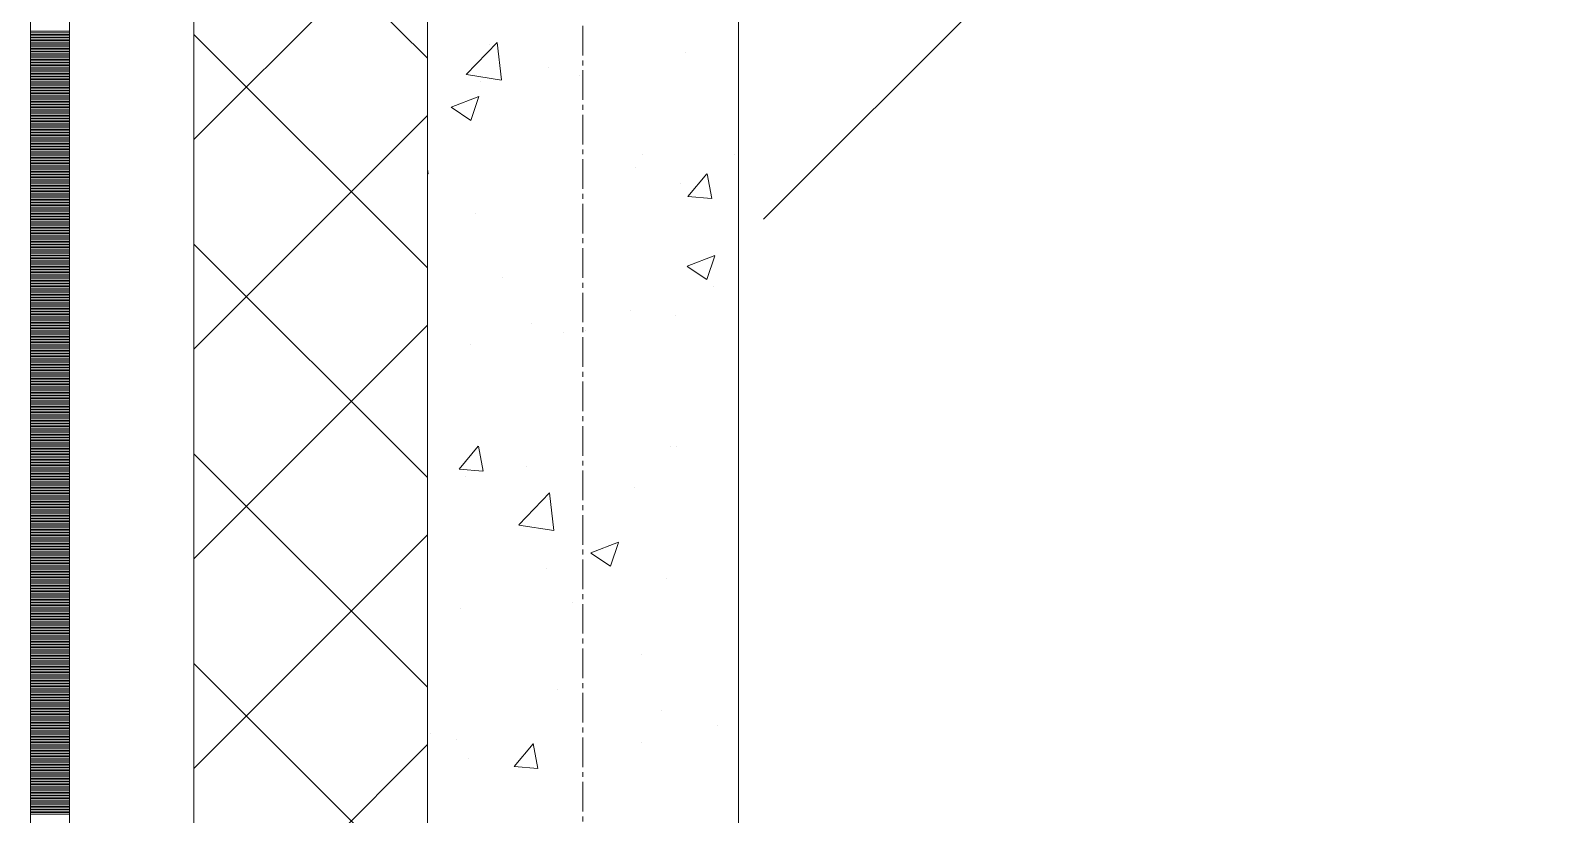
# Model space of a CAD drawing. Header units: millimetres. Extents: x 538266 to 1167394, y 114608 to 637157.
# Drawn here: x 828883 to 829864, y 139288 to 139791 of the extents above; entities that cross this region are included whole.
import ezdxf
from ezdxf.enums import TextEntityAlignment as Align

# ---------------------------------------------------------------- set-up
doc = ezdxf.new("R2010")
doc.units = ezdxf.units.MM
doc.linetypes.add('CENTER2', pattern=[28.575, 19.05, -3.175, 3.175, -3.175])
doc.linetypes.add('DASHED', pattern=[19.05, 12.7, -6.35])
doc.layers.get('Defpoints').update_dxf_attribs({"color": 140})
doc.layers.add('АР_Делит', color=120, linetype='Continuous', lineweight=0, plot=False)
for name, color, linetype, lineweight in [('АР_Стены ПЕНОблок', 52, 'Continuous', 20), ('АР_Тонкая', 254, 'Continuous', 5), ('АР_Утеплитель', 31, 'Continuous', 0), ('АР_Штриховка', 8, 'Continuous', 0)]:
    doc.layers.add(name, color=color, linetype=linetype, lineweight=lineweight)
doc.layers.add('РД_Оси_100', color=7, linetype='Continuous', lineweight=0, true_color=0x525252)
doc.layers.add('ФВ-5', color=7, linetype='Continuous')
doc.styles.add('style1', font='ARIALN.TTF')

# ---------------------------------------------------------------- blocks, each defined once
blk = doc.blocks.new('2_этаж')
at = {"layer": 'АР_Стены ПЕНОблок', "color": 18, "linetype": 'Continuous', "lineweight": 20, "true_color": 0x000000}
for p, q in [((672773.57, 213213.25), (672773.57, 137013.25)), ((672973.57, 137013.25), (672973.57, 213213.25))]:
    blk.add_line(p, q, dxfattribs=at)
at = {"layer": 'АР_Тонкая', "color": 18, "linetype": 'Continuous', "lineweight": 5, "true_color": 0x000000}
for p, q in [((672518.57, 213213.25), (672518.57, 137013.25)), ((672543.57, 213213.25), (672543.57, 137013.25)), ((672543.57, 137013.25), (672543.57, 213213.25)), ((672623.57, 137013.25), (672623.57, 213213.25))]:
    blk.add_line(p, q, dxfattribs=at)
at = {"layer": 'АР_Утеплитель', "color": 18, "linetype": 'Continuous', "lineweight": 0, "true_color": 0x000000}
for p, q in [((672623.57, 213213.25), (672623.57, 137013.25)), ((672773.57, 137013.25), (672773.57, 213213.25))]:
    blk.add_line(p, q, dxfattribs=at)
at = {"layer": 'АР_Штриховка', "color": 18, "linetype": 'Continuous', "lineweight": 0, "true_color": 0x000000}
for p, q in [((672773.57, 139773.66), (672623.57, 139923.66)), ((672623.57, 139721.52), (672773.57, 139871.52)), ((672518.57, 139791), (672543.57, 139791)), ((672518.57, 139790), (672543.57, 139790)), ((672518.57, 139789), (672543.57, 139789)), ((672518.57, 139788), (672543.57, 139788)), ((672518.57, 139787), (672543.57, 139787)), ((672518.57, 139786), (672543.57, 139786)), ((672518.57, 139785), (672543.57, 139785)), ((672518.57, 139784), (672543.57, 139784)), ((672518.57, 139783), (672543.57, 139783)), ((672518.57, 139782), (672543.57, 139782)), ((672518.57, 139781), (672543.57, 139781)), ((672773.57, 139638.95), (672623.57, 139788.95)), ((672798.6, 139763.28), (672818.38, 139783.9)), ((672813.76, 139782.45), (672813.76, 139782.45)), ((672821.23, 139759.78), (672818.42, 139783.9)), ((672518.57, 139780), (672543.57, 139780)), ((672518.57, 139779), (672543.57, 139779)), ((672518.57, 139778), (672543.57, 139778)), ((672518.57, 139777), (672543.57, 139777)), ((672518.57, 139776), (672543.57, 139776)), ((672518.57, 139775), (672543.57, 139775)), ((672518.57, 139774), (672543.57, 139774)), ((672518.57, 139773), (672543.57, 139773)), ((672518.57, 139772), (672543.57, 139772)), ((672518.57, 139771), (672543.57, 139771)), ((672939.37, 139777.7), (672939.37, 139777.7)), ((672518.57, 139770), (672543.57, 139770)), ((672518.57, 139769), (672543.57, 139769)), ((672518.57, 139768), (672543.57, 139768)), ((672518.57, 139767), (672543.57, 139767)), ((672518.57, 139766), (672543.57, 139766)), ((672518.57, 139765), (672543.57, 139765)), ((672518.57, 139764), (672543.57, 139764)), ((672518.57, 139763), (672543.57, 139763)), ((672518.57, 139762), (672543.57, 139762)), ((672798.63, 139763.22), (672821.22, 139759.71)), ((672851.11, 139767.73), (672851.11, 139767.73)), ((672871.17, 139762.61), (672871.17, 139762.61)), ((672518.57, 139761), (672543.57, 139761)), ((672518.57, 139760), (672543.57, 139760)), ((672518.57, 139759), (672543.57, 139759)), ((672518.57, 139758), (672543.57, 139758)), ((672518.57, 139757), (672543.57, 139757)), ((672518.57, 139756), (672543.57, 139756)), ((672518.57, 139755), (672543.57, 139755)), ((672518.57, 139754), (672543.57, 139754)), ((672518.57, 139753), (672543.57, 139753)), ((672518.57, 139752), (672543.57, 139752)), ((672807.45, 139758.66), (672807.45, 139758.66)), ((672518.57, 139751), (672543.57, 139751)), ((672518.57, 139750), (672543.57, 139750)), ((672518.57, 139749), (672543.57, 139749)), ((672518.57, 139748), (672543.57, 139748)), ((672518.57, 139747), (672543.57, 139747)), ((672518.57, 139746), (672543.57, 139746)), ((672518.57, 139745), (672543.57, 139745)), ((672518.57, 139744), (672543.57, 139744)), ((672518.57, 139743), (672543.57, 139743)), ((672518.57, 139742), (672543.57, 139742)), ((672788.84, 139742.24), (672801.47, 139733.72)), ((672788.89, 139742.36), (672806.68, 139749.19)), ((672801.48, 139733.72), (672806.63, 139749.07)), ((672518.57, 139741), (672543.57, 139741)), ((672518.57, 139740), (672543.57, 139740)), ((672518.57, 139739), (672543.57, 139739)), ((672518.57, 139738), (672543.57, 139738)), ((672518.57, 139737), (672543.57, 139737)), ((672518.57, 139736), (672543.57, 139736)), ((672518.57, 139735), (672543.57, 139735)), ((672518.57, 139734), (672543.57, 139734)), ((672518.57, 139733), (672543.57, 139733)), ((672518.57, 139732), (672543.57, 139732)), ((672623.57, 139586.82), (672773.57, 139736.82)), ((672518.57, 139731), (672543.57, 139731)), ((672518.57, 139730), (672543.57, 139730)), ((672518.57, 139729), (672543.57, 139729)), ((672518.57, 139728), (672543.57, 139728)), ((672518.57, 139727), (672543.57, 139727)), ((672518.57, 139726), (672543.57, 139726)), ((672518.57, 139725), (672543.57, 139725)), ((672518.57, 139724), (672543.57, 139724)), ((672518.57, 139723), (672543.57, 139723)), ((672518.57, 139722), (672543.57, 139722)), ((672518.57, 139721), (672543.57, 139721)), ((672518.57, 139720), (672543.57, 139720)), ((672518.57, 139719), (672543.57, 139719)), ((672518.57, 139718), (672543.57, 139718)), ((672518.57, 139717), (672543.57, 139717)), ((672518.57, 139716), (672543.57, 139716)), ((672518.57, 139715), (672543.57, 139715)), ((672518.57, 139714), (672543.57, 139714)), ((672518.57, 139713), (672543.57, 139713)), ((672518.57, 139712), (672543.57, 139712)), ((672518.57, 139711), (672543.57, 139711)), ((672518.57, 139710), (672543.57, 139710)), ((672518.57, 139709), (672543.57, 139709)), ((672518.57, 139708), (672543.57, 139708)), ((672518.57, 139707), (672543.57, 139707)), ((672518.57, 139706), (672543.57, 139706)), ((672518.57, 139705), (672543.57, 139705)), ((672518.57, 139704), (672543.57, 139704)), ((672518.57, 139703), (672543.57, 139703)), ((672774.12, 139699.52), (672773.57, 139702.48)), ((672907.35, 139703.38), (672907.35, 139703.38)), ((672911.97, 139711.96), (672911.97, 139711.96)), ((672970.94, 139711.76), (672970.94, 139711.76)), ((672518.57, 139702), (672543.57, 139702)), ((672518.57, 139701), (672543.57, 139701)), ((672518.57, 139700), (672543.57, 139700)), ((672518.57, 139699), (672543.57, 139699)), ((672518.57, 139698), (672543.57, 139698)), ((672518.57, 139697), (672543.57, 139697)), ((672518.57, 139696), (672543.57, 139696)), ((672518.57, 139695), (672543.57, 139695)), ((672518.57, 139694), (672543.57, 139694)), ((672518.57, 139693), (672543.57, 139693)), ((672773.57, 139699.53), (672773.98, 139699.49)), ((672936.29, 139693.15), (672936.29, 139693.15)), ((672940.99, 139684.88), (672953.23, 139699.48)), ((672956.3, 139683.58), (672953.36, 139699.5)), ((672518.57, 139692), (672543.57, 139692)), ((672518.57, 139691), (672543.57, 139691)), ((672518.57, 139690), (672543.57, 139690)), ((672518.57, 139689), (672543.57, 139689)), ((672518.57, 139688), (672543.57, 139688)), ((672518.57, 139687), (672543.57, 139687)), ((672518.57, 139686), (672543.57, 139686)), ((672518.57, 139685), (672543.57, 139685)), ((672518.57, 139684), (672543.57, 139684)), ((672518.57, 139683), (672543.57, 139683)), ((672940.99, 139684.88), (672956.17, 139683.55)), ((672518.57, 139682), (672543.57, 139682)), ((672518.57, 139681), (672543.57, 139681)), ((672518.57, 139680), (672543.57, 139680)), ((672518.57, 139679), (672543.57, 139679)), ((672518.57, 139678), (672543.57, 139678)), ((672518.57, 139677), (672543.57, 139677)), ((672518.57, 139676), (672543.57, 139676)), ((672518.57, 139675), (672543.57, 139675)), ((672518.57, 139674), (672543.57, 139674)), ((672518.57, 139673), (672543.57, 139673)), ((672804.36, 139674.1), (672804.36, 139674.1)), ((672518.57, 139672), (672543.57, 139672)), ((672518.57, 139671), (672543.57, 139671)), ((672518.57, 139670), (672543.57, 139670)), ((672518.57, 139669), (672543.57, 139669)), ((672518.57, 139668), (672543.57, 139668)), ((672518.57, 139667), (672543.57, 139667)), ((672518.57, 139666), (672543.57, 139666)), ((672518.57, 139665), (672543.57, 139665)), ((672518.57, 139664), (672543.57, 139664)), ((672518.57, 139663), (672543.57, 139663)), ((672518.57, 139662), (672543.57, 139662)), ((672518.57, 139661), (672543.57, 139661)), ((672518.57, 139660), (672543.57, 139660)), ((672518.57, 139659), (672543.57, 139659)), ((672518.57, 139658), (672543.57, 139658)), ((672518.57, 139657), (672543.57, 139657)), ((672518.57, 139656), (672543.57, 139656)), ((672518.57, 139655), (672543.57, 139655)), ((672518.57, 139654), (672543.57, 139654)), ((672773.57, 139504.25), (672623.57, 139654.25)), ((672518.57, 139653), (672543.57, 139653)), ((672518.57, 139652), (672543.57, 139652)), ((672518.57, 139651), (672543.57, 139651)), ((672518.57, 139650), (672543.57, 139650)), ((672518.57, 139649), (672543.57, 139649)), ((672518.57, 139648), (672543.57, 139648)), ((672518.57, 139647), (672543.57, 139647)), ((672518.57, 139646), (672543.57, 139646)), ((672518.57, 139645), (672543.57, 139645)), ((672518.57, 139644), (672543.57, 139644)), ((672940.51, 139640.1), (672958.29, 139646.93)), ((672953.1, 139631.45), (672958.25, 139646.8)), ((672518.57, 139643), (672543.57, 139643)), ((672518.57, 139642), (672543.57, 139642)), ((672518.57, 139641), (672543.57, 139641)), ((672518.57, 139640), (672543.57, 139640)), ((672518.57, 139639), (672543.57, 139639)), ((672518.57, 139638), (672543.57, 139638)), ((672518.57, 139637), (672543.57, 139637)), ((672518.57, 139636), (672543.57, 139636)), ((672518.57, 139635), (672543.57, 139635)), ((672518.57, 139634), (672543.57, 139634)), ((672940.45, 139639.98), (672953.09, 139631.46)), ((672518.57, 139633), (672543.57, 139633)), ((672518.57, 139632), (672543.57, 139632)), ((672518.57, 139631), (672543.57, 139631)), ((672518.57, 139630), (672543.57, 139630)), ((672518.57, 139629), (672543.57, 139629)), ((672518.57, 139628), (672543.57, 139628)), ((672518.57, 139627), (672543.57, 139627)), ((672518.57, 139626), (672543.57, 139626)), ((672518.57, 139625), (672543.57, 139625)), ((672518.57, 139624), (672543.57, 139624)), ((672821.71, 139632.81), (672821.71, 139632.81)), ((672957.3, 139627.08), (672957.3, 139627.08)), ((672518.57, 139623), (672543.57, 139623)), ((672518.57, 139622), (672543.57, 139622)), ((672518.57, 139621), (672543.57, 139621)), ((672518.57, 139620), (672543.57, 139620)), ((672518.57, 139619), (672543.57, 139619)), ((672518.57, 139618), (672543.57, 139618)), ((672518.57, 139617), (672543.57, 139617)), ((672518.57, 139616), (672543.57, 139616)), ((672518.57, 139615), (672543.57, 139615)), ((672518.57, 139614), (672543.57, 139614)), ((672518.57, 139613), (672543.57, 139613)), ((672518.57, 139612), (672543.57, 139612)), ((672518.57, 139611), (672543.57, 139611)), ((672518.57, 139610), (672543.57, 139610)), ((672518.57, 139609), (672543.57, 139609)), ((672518.57, 139608), (672543.57, 139608)), ((672518.57, 139607), (672543.57, 139607)), ((672518.57, 139606), (672543.57, 139606)), ((672518.57, 139605), (672543.57, 139605)), ((672904.12, 139611.57), (672904.12, 139611.57)), ((672933.2, 139608.59), (672933.2, 139608.59)), ((672518.57, 139604), (672543.57, 139604)), ((672518.57, 139603), (672543.57, 139603)), ((672518.57, 139602), (672543.57, 139602)), ((672518.57, 139601), (672543.57, 139601)), ((672518.57, 139600), (672543.57, 139600)), ((672518.57, 139599), (672543.57, 139599)), ((672518.57, 139598), (672543.57, 139598)), ((672518.57, 139597), (672543.57, 139597)), ((672518.57, 139596), (672543.57, 139596)), ((672518.57, 139595), (672543.57, 139595)), ((672623.57, 139452.11), (672773.57, 139602.11)), ((672840.53, 139603.2), (672840.53, 139603.2)), ((672860.84, 139597.64), (672860.84, 139597.64)), ((672875.27, 139598.69), (672875.27, 139598.69)), ((672518.57, 139594), (672543.57, 139594)), ((672518.57, 139593), (672543.57, 139593)), ((672518.57, 139592), (672543.57, 139592)), ((672518.57, 139591), (672543.57, 139591)), ((672518.57, 139590), (672543.57, 139590)), ((672518.57, 139589), (672543.57, 139589)), ((672518.57, 139588), (672543.57, 139588)), ((672518.57, 139587), (672543.57, 139587)), ((672518.57, 139586), (672543.57, 139586)), ((672518.57, 139585), (672543.57, 139585)), ((672801.27, 139589.55), (672801.27, 139589.55)), ((672518.57, 139584), (672543.57, 139584)), ((672518.57, 139583), (672543.57, 139583)), ((672518.57, 139582), (672543.57, 139582)), ((672518.57, 139581), (672543.57, 139581)), ((672518.57, 139580), (672543.57, 139580)), ((672518.57, 139579), (672543.57, 139579)), ((672518.57, 139578), (672543.57, 139578)), ((672518.57, 139577), (672543.57, 139577)), ((672518.57, 139576), (672543.57, 139576)), ((672518.57, 139575), (672543.57, 139575)), ((672518.57, 139574), (672543.57, 139574)), ((672518.57, 139573), (672543.57, 139573)), ((672518.57, 139572), (672543.57, 139572)), ((672518.57, 139571), (672543.57, 139571)), ((672518.57, 139570), (672543.57, 139570)), ((672518.57, 139569), (672543.57, 139569)), ((672518.57, 139568), (672543.57, 139568)), ((672518.57, 139567), (672543.57, 139567)), ((672518.57, 139566), (672543.57, 139566)), ((672518.57, 139565), (672543.57, 139565)), ((672518.57, 139564), (672543.57, 139564)), ((672518.57, 139563), (672543.57, 139563)), ((672518.57, 139562), (672543.57, 139562)), ((672518.57, 139561), (672543.57, 139561)), ((672518.57, 139560), (672543.57, 139560)), ((672518.57, 139559), (672543.57, 139559)), ((672518.57, 139558), (672543.57, 139558)), ((672518.57, 139557), (672543.57, 139557)), ((672518.57, 139556), (672543.57, 139556)), ((672518.57, 139555), (672543.57, 139555)), ((672518.57, 139554), (672543.57, 139554)), ((672518.57, 139553), (672543.57, 139553)), ((672518.57, 139552), (672543.57, 139552)), ((672518.57, 139551), (672543.57, 139551)), ((672518.57, 139550), (672543.57, 139550)), ((672518.57, 139549), (672543.57, 139549)), ((672518.57, 139548), (672543.57, 139548)), ((672518.57, 139547), (672543.57, 139547)), ((672518.57, 139546), (672543.57, 139546)), ((672518.57, 139545), (672543.57, 139545)), ((672518.57, 139544), (672543.57, 139544)), ((672518.57, 139543), (672543.57, 139543)), ((672518.57, 139542), (672543.57, 139542)), ((672518.57, 139541), (672543.57, 139541)), ((672518.57, 139540), (672543.57, 139540)), ((672518.57, 139539), (672543.57, 139539)), ((672518.57, 139538), (672543.57, 139538)), ((672518.57, 139537), (672543.57, 139537)), ((672518.57, 139536), (672543.57, 139536)), ((672518.57, 139535), (672543.57, 139535)), ((672518.57, 139534), (672543.57, 139534)), ((672518.57, 139533), (672543.57, 139533)), ((672518.57, 139532), (672543.57, 139532)), ((672518.57, 139531), (672543.57, 139531)), ((672518.57, 139530), (672543.57, 139530)), ((672518.57, 139529), (672543.57, 139529)), ((672518.57, 139528), (672543.57, 139528)), ((672518.57, 139527), (672543.57, 139527)), ((672518.57, 139526), (672543.57, 139526)), ((672518.57, 139525), (672543.57, 139525)), ((672518.57, 139524), (672543.57, 139524)), ((672518.57, 139523), (672543.57, 139523)), ((672518.57, 139522), (672543.57, 139522)), ((672518.57, 139521), (672543.57, 139521)), ((672518.57, 139520), (672543.57, 139520)), ((672518.57, 139519), (672543.57, 139519)), ((672518.57, 139518), (672543.57, 139518)), ((672518.57, 139517), (672543.57, 139517)), ((672518.57, 139516), (672543.57, 139516)), ((672773.57, 139369.54), (672623.57, 139519.54)), ((672794.04, 139509.77), (672806.29, 139524.36)), ((672809.36, 139508.46), (672806.42, 139524.38)), ((672930.11, 139524.04), (672930.11, 139524.04)), ((672933.5, 139524.06), (672933.5, 139524.06)), ((672518.57, 139515), (672543.57, 139515)), ((672518.57, 139514), (672543.57, 139514)), ((672518.57, 139513), (672543.57, 139513)), ((672518.57, 139512), (672543.57, 139512)), ((672518.57, 139511), (672543.57, 139511)), ((672518.57, 139510), (672543.57, 139510)), ((672518.57, 139509), (672543.57, 139509)), ((672518.57, 139508), (672543.57, 139508)), ((672518.57, 139507), (672543.57, 139507)), ((672794.04, 139509.76), (672809.23, 139508.43)), ((672837.3, 139511.39), (672837.3, 139511.39)), ((672518.57, 139506), (672543.57, 139506)), ((672518.57, 139505), (672543.57, 139505)), ((672518.57, 139504), (672543.57, 139504)), ((672518.57, 139503), (672543.57, 139503)), ((672518.57, 139502), (672543.57, 139502)), ((672518.57, 139501), (672543.57, 139501)), ((672518.57, 139500), (672543.57, 139500)), ((672518.57, 139499), (672543.57, 139499)), ((672518.57, 139498), (672543.57, 139498)), ((672518.57, 139497), (672543.57, 139497)), ((672773.71, 139503.02), (672773.71, 139503.02)), ((672798.18, 139504.99), (672798.18, 139504.99)), ((672906.77, 139497.97), (672906.77, 139497.97)), ((672518.57, 139496), (672543.57, 139496)), ((672518.57, 139495), (672543.57, 139495)), ((672518.57, 139494), (672543.57, 139494)), ((672518.57, 139493), (672543.57, 139493)), ((672518.57, 139492), (672543.57, 139492)), ((672518.57, 139491), (672543.57, 139491)), ((672518.57, 139490), (672543.57, 139490)), ((672518.57, 139489), (672543.57, 139489)), ((672518.57, 139488), (672543.57, 139488)), ((672518.57, 139487), (672543.57, 139487)), ((672832.27, 139473.81), (672852.05, 139494.43)), ((672854.9, 139470.31), (672852.1, 139494.44)), ((672518.57, 139486), (672543.57, 139486)), ((672518.57, 139485), (672543.57, 139485)), ((672518.57, 139484), (672543.57, 139484)), ((672518.57, 139483), (672543.57, 139483)), ((672518.57, 139482), (672543.57, 139482)), ((672518.57, 139481), (672543.57, 139481)), ((672518.57, 139480), (672543.57, 139480)), ((672518.57, 139479), (672543.57, 139479)), ((672518.57, 139478), (672543.57, 139478)), ((672518.57, 139477), (672543.57, 139477)), ((672518.57, 139476), (672543.57, 139476)), ((672518.57, 139475), (672543.57, 139475)), ((672518.57, 139474), (672543.57, 139474)), ((672518.57, 139473), (672543.57, 139473)), ((672518.57, 139472), (672543.57, 139472)), ((672518.57, 139471), (672543.57, 139471)), ((672518.57, 139470), (672543.57, 139470)), ((672518.57, 139469), (672543.57, 139469)), ((672518.57, 139468), (672543.57, 139468)), ((672518.57, 139467), (672543.57, 139467)), ((672623.57, 139317.41), (672773.57, 139467.41)), ((672832.3, 139473.75), (672854.89, 139470.25)), ((672518.57, 139466), (672543.57, 139466)), ((672518.57, 139465), (672543.57, 139465)), ((672518.57, 139464), (672543.57, 139464)), ((672518.57, 139463), (672543.57, 139463)), ((672518.57, 139462), (672543.57, 139462)), ((672518.57, 139461), (672543.57, 139461)), ((672518.57, 139460), (672543.57, 139460)), ((672518.57, 139459), (672543.57, 139459)), ((672518.57, 139458), (672543.57, 139458)), ((672878.71, 139455.91), (672896.49, 139462.74)), ((672891.3, 139447.27), (672896.45, 139462.61)), ((672518.57, 139457), (672543.57, 139457)), ((672518.57, 139456), (672543.57, 139456)), ((672518.57, 139455), (672543.57, 139455)), ((672518.57, 139454), (672543.57, 139454)), ((672518.57, 139453), (672543.57, 139453)), ((672518.57, 139452), (672543.57, 139452)), ((672518.57, 139451), (672543.57, 139451)), ((672518.57, 139450), (672543.57, 139450)), ((672518.57, 139449), (672543.57, 139449)), ((672518.57, 139448), (672543.57, 139448)), ((672878.65, 139455.79), (672891.29, 139447.27)), ((672518.57, 139447), (672543.57, 139447)), ((672518.57, 139446), (672543.57, 139446)), ((672518.57, 139445), (672543.57, 139445)), ((672518.57, 139444), (672543.57, 139444)), ((672518.57, 139443), (672543.57, 139443)), ((672518.57, 139442), (672543.57, 139442)), ((672518.57, 139441), (672543.57, 139441)), ((672518.57, 139440), (672543.57, 139440)), ((672518.57, 139439), (672543.57, 139439)), ((672518.57, 139438), (672543.57, 139438)), ((672850.36, 139446.09), (672850.36, 139446.09)), ((672927.02, 139439.48), (672927.02, 139439.48)), ((672518.57, 139437), (672543.57, 139437)), ((672518.57, 139436), (672543.57, 139436)), ((672518.57, 139435), (672543.57, 139435)), ((672518.57, 139434), (672543.57, 139434)), ((672518.57, 139433), (672543.57, 139433)), ((672518.57, 139432), (672543.57, 139432)), ((672518.57, 139431), (672543.57, 139431)), ((672518.57, 139430), (672543.57, 139430)), ((672518.57, 139429), (672543.57, 139429)), ((672518.57, 139428), (672543.57, 139428)), ((672518.57, 139427), (672543.57, 139427)), ((672518.57, 139426), (672543.57, 139426)), ((672518.57, 139425), (672543.57, 139425)), ((672518.57, 139424), (672543.57, 139424)), ((672518.57, 139423), (672543.57, 139423)), ((672518.57, 139422), (672543.57, 139422)), ((672518.57, 139421), (672543.57, 139421)), ((672518.57, 139420), (672543.57, 139420)), ((672518.57, 139419), (672543.57, 139419)), ((672518.57, 139418), (672543.57, 139418)), ((672795.1, 139420.44), (672795.1, 139420.44)), ((672866.68, 139423.88), (672866.68, 139423.88)), ((672518.57, 139417), (672543.57, 139417)), ((672518.57, 139416), (672543.57, 139416)), ((672518.57, 139415), (672543.57, 139415)), ((672518.57, 139414), (672543.57, 139414)), ((672518.57, 139413), (672543.57, 139413)), ((672518.57, 139412), (672543.57, 139412)), ((672518.57, 139411), (672543.57, 139411)), ((672518.57, 139410), (672543.57, 139410)), ((672518.57, 139409), (672543.57, 139409)), ((672518.57, 139408), (672543.57, 139408)), ((672518.57, 139407), (672543.57, 139407)), ((672518.57, 139406), (672543.57, 139406)), ((672518.57, 139405), (672543.57, 139405)), ((672518.57, 139404), (672543.57, 139404)), ((672518.57, 139403), (672543.57, 139403)), ((672518.57, 139402), (672543.57, 139402)), ((672518.57, 139401), (672543.57, 139401)), ((672518.57, 139400), (672543.57, 139400)), ((672518.57, 139399), (672543.57, 139399)), ((672518.57, 139398), (672543.57, 139398)), ((672518.57, 139397), (672543.57, 139397)), ((672518.57, 139396), (672543.57, 139396)), ((672518.57, 139395), (672543.57, 139395)), ((672518.57, 139394), (672543.57, 139394)), ((672518.57, 139393), (672543.57, 139393)), ((672518.57, 139392), (672543.57, 139392)), ((672518.57, 139391), (672543.57, 139391)), ((672518.57, 139390), (672543.57, 139390)), ((672518.57, 139389), (672543.57, 139389)), ((672911.22, 139390.32), (672911.22, 139390.32)), ((672518.57, 139388), (672543.57, 139388)), ((672518.57, 139387), (672543.57, 139387)), ((672518.57, 139386), (672543.57, 139386)), ((672518.57, 139385), (672543.57, 139385)), ((672518.57, 139384), (672543.57, 139384)), ((672518.57, 139383), (672543.57, 139383)), ((672518.57, 139382), (672543.57, 139382)), ((672518.57, 139381), (672543.57, 139381)), ((672518.57, 139380), (672543.57, 139380)), ((672518.57, 139379), (672543.57, 139379)), ((672773.57, 139234.84), (672623.57, 139384.84)), ((672518.57, 139378), (672543.57, 139378)), ((672518.57, 139377), (672543.57, 139377)), ((672518.57, 139376), (672543.57, 139376)), ((672518.57, 139375), (672543.57, 139375)), ((672518.57, 139374), (672543.57, 139374)), ((672518.57, 139373), (672543.57, 139373)), ((672518.57, 139372), (672543.57, 139372)), ((672518.57, 139371), (672543.57, 139371)), ((672518.57, 139370), (672543.57, 139370)), ((672518.57, 139369), (672543.57, 139369)), ((672518.57, 139368), (672543.57, 139368)), ((672518.57, 139367), (672543.57, 139367)), ((672518.57, 139366), (672543.57, 139366)), ((672518.57, 139365), (672543.57, 139365)), ((672518.57, 139364), (672543.57, 139364)), ((672518.57, 139363), (672543.57, 139363)), ((672518.57, 139362), (672543.57, 139362)), ((672518.57, 139361), (672543.57, 139361)), ((672518.57, 139360), (672543.57, 139360)), ((672518.57, 139359), (672543.57, 139359)), ((672857.31, 139368.18), (672857.31, 139368.18)), ((672518.57, 139358), (672543.57, 139358)), ((672518.57, 139357), (672543.57, 139357)), ((672518.57, 139356), (672543.57, 139356)), ((672518.57, 139355), (672543.57, 139355)), ((672518.57, 139354), (672543.57, 139354)), ((672518.57, 139353), (672543.57, 139353)), ((672518.57, 139352), (672543.57, 139352)), ((672518.57, 139351), (672543.57, 139351)), ((672518.57, 139350), (672543.57, 139350)), ((672923.93, 139354.93), (672923.93, 139354.93)), ((672518.57, 139349), (672543.57, 139349)), ((672518.57, 139348), (672543.57, 139348)), ((672518.57, 139347), (672543.57, 139347)), ((672518.57, 139346), (672543.57, 139346)), ((672518.57, 139345), (672543.57, 139345)), ((672518.57, 139344), (672543.57, 139344)), ((672518.57, 139343), (672543.57, 139343)), ((672518.57, 139342), (672543.57, 139342)), ((672518.57, 139341), (672543.57, 139341)), ((672518.57, 139340), (672543.57, 139340)), ((672775.27, 139339.79), (672775.27, 139339.79)), ((672960.27, 139344.82), (672960.27, 139344.82)), ((672518.57, 139339), (672543.57, 139339)), ((672518.57, 139338), (672543.57, 139338)), ((672518.57, 139337), (672543.57, 139337)), ((672518.57, 139336), (672543.57, 139336)), ((672518.57, 139335), (672543.57, 139335)), ((672518.57, 139334), (672543.57, 139334)), ((672518.57, 139333), (672543.57, 139333)), ((672518.57, 139332), (672543.57, 139332)), ((672518.57, 139331), (672543.57, 139331)), ((672518.57, 139330), (672543.57, 139330)), ((672623.57, 139182.7), (672773.57, 139332.7)), ((672792.01, 139335.88), (672792.01, 139335.88)), ((672829.29, 139318.71), (672841.53, 139333.3)), ((672844.6, 139317.4), (672841.66, 139333.32)), ((672910.86, 139334.06), (672910.86, 139334.06)), ((672518.57, 139329), (672543.57, 139329)), ((672518.57, 139328), (672543.57, 139328)), ((672518.57, 139327), (672543.57, 139327)), ((672518.57, 139326), (672543.57, 139326)), ((672518.57, 139325), (672543.57, 139325)), ((672518.57, 139324), (672543.57, 139324)), ((672518.57, 139323), (672543.57, 139323)), ((672518.57, 139322), (672543.57, 139322)), ((672518.57, 139321), (672543.57, 139321)), ((672518.57, 139320), (672543.57, 139320)), ((672799.86, 139323.7), (672799.86, 139323.7)), ((672518.57, 139319), (672543.57, 139319)), ((672518.57, 139318), (672543.57, 139318)), ((672518.57, 139317), (672543.57, 139317)), ((672518.57, 139316), (672543.57, 139316)), ((672518.57, 139315), (672543.57, 139315)), ((672518.57, 139314), (672543.57, 139314)), ((672518.57, 139313), (672543.57, 139313)), ((672518.57, 139312), (672543.57, 139312)), ((672518.57, 139311), (672543.57, 139311)), ((672518.57, 139310), (672543.57, 139310)), ((672829.29, 139318.71), (672844.47, 139317.38)), ((672518.57, 139309), (672543.57, 139309)), ((672518.57, 139308), (672543.57, 139308)), ((672518.57, 139307), (672543.57, 139307)), ((672518.57, 139306), (672543.57, 139306)), ((672518.57, 139305), (672543.57, 139305)), ((672518.57, 139304), (672543.57, 139304)), ((672518.57, 139303), (672543.57, 139303)), ((672518.57, 139302), (672543.57, 139302)), ((672518.57, 139301), (672543.57, 139301)), ((672518.57, 139300), (672543.57, 139300)), ((672518.57, 139299), (672543.57, 139299)), ((672518.57, 139298), (672543.57, 139298)), ((672518.57, 139297), (672543.57, 139297)), ((672518.57, 139296), (672543.57, 139296)), ((672518.57, 139295), (672543.57, 139295)), ((672518.57, 139294), (672543.57, 139294)), ((672518.57, 139293), (672543.57, 139293)), ((672518.57, 139292), (672543.57, 139292)), ((672518.57, 139291), (672543.57, 139291)), ((672518.57, 139290), (672543.57, 139290)), ((672518.57, 139289), (672543.57, 139289)), ((672518.57, 139288), (672543.57, 139288))]:
    blk.add_line(p, q, dxfattribs=at)
at = {"layer": 'Defpoints', "color": 18, "true_color": 0x000000, "style": 'style1'}
for p in [(677970.57, 219836.39), (678101.19, 211681.39)]:
    blk.add_attdef('АР-ПОМЕЩЕНИЕ:НАИМЕНОВАНИЕ', text='', height=100, dxfattribs=at).set_placement(p, align=Align.MIDDLE)
blk = doc.blocks.new('СОШ_2200_АР_ОСИ_М100_28.05.24')
at = {"layer": 'АР_Делит', "color": 251, "linetype": 'DASHED', "true_color": 0x636466}
blk.add_lwpolyline([(114955, 135155), (114955, -355), (93595.036, -355), (93595.036, 13855), (94145, 13855), (94145, 68320), (66055, 68320), (66055, 13857.73), (83455, 13857.73), (83455, -355), (45245, -355), (45245, 13145), (44695, 13145), (44695, 26755), (45245, 26755), (45245, 68320), (20455, 68320), (20455, 26755), (27955, 26755), (27955, 13145), (-355, 13145), (-355, 100855)], dxfattribs=at)
at = {"layer": 'РД_Оси_100', "color": 251, "linetype": 'CENTER2', "true_color": 0x636466}
blk.add_line((0, -6155), (0, 139938.679), dxfattribs=at)

msp = doc.modelspace()

# ---------------------------------------------------------------- hatches: boundary and pattern name
at = {"layer": 'ФВ-5'}
h = msp.add_hatch(dxfattribs=at)
h.set_pattern_fill('ANSI31', color=3, scale=300)
h.paths.add_polyline_path([(856937.83, 141853.28), (856717.83, 141633.28), (856717.83, 141593.78), (856417.83, 141593.78), (856417.83, 142493.78), (856717.83, 142493.78), (856717.83, 142082.3), (856937.83, 142302.3), (856937.83, 143613.25), (856037.83, 143613.25), (856037.83, 143603.25), (853263.99, 143603.25, -0.558775), (852895.51, 143603.25), (851387.83, 143603.25, -0.414214), (851687.83, 143303.25, -1), (851087.83, 143303.25, -0.414214), (851387.83, 143603.25), (850280.15, 143603.25, -0.558775), (849911.67, 143603.25), (849137.83, 143603.25), (848237.83, 143603.25), (847307.83, 143603.25), (847307.83, 143383.25), (846937.83, 143383.25), (846937.83, 143453.25), (846937.83, 143603.25), (846437.83, 143603.25), (846437.83, 142703.25), (846737.83, 142703.25), (846737.83, 142583.25), (846317.83, 142583.25), (846317.83, 143603.25), (845837.83, 143603.25), (842357.83, 143603.25), (842357.83, 143383.25), (842067.83, 143383.25), (842067.83, 143603.25), (841437.83, 143603.25), (839882.77, 143603.25, -0.333315), (840098.76, 143315.26, -1), (839498.76, 143315.26, -0.333315), (839714.74, 143603.25), (838680.15, 143603.25, -0.558775), (838311.67, 143603.25), (837507.83, 143603.25), (837507.83, 143383.25), (837137.83, 143383.25), (837137.83, 141363.25), (837147.83, 141363.25), (837147.83, 140163.25), (837137.83, 136013.25), (837202.35, 136013.25, -0.618518), (837589.48, 136013.25), (840886.19, 136013.25, -0.618518), (841273.32, 136013.25), (841437.83, 136013.25), (841437.83, 136033.25), (842313.69, 136033.25, -0.582347), (842689.48, 136013.25), (843586.19, 136013.25, -0.618518), (843973.32, 136013.25), (844402.35, 136013.25, -0.618518), (844789.48, 136013.25), (845837.83, 136013.25), (845837.83, 136033.25), (847037.83, 136033.25), (848237.83, 136030.58), (848237.83, 136033.25), (849137.83, 136033.25), (850195.61, 136030.18, -0.587964), (850573.32, 136013.25), (851002.35, 136013.25, -0.618518), (851389.48, 136013.25), (852286.19, 136013.25, -0.618518), (852673.32, 136013.25), (853102.35, 136013.25, -0.618518), (853489.48, 136013.25), (855286.19, 136013.25, -0.618518), (855673.32, 136013.25), (856036.94, 136013.25), (856037.83, 136014.14), (856037.83, 136313.25), (856785.95, 136313.25), (856937.83, 136465.13)])
h.paths.add_polyline_path([(851418.02, 140993.17), (851968.02, 140993.17, -1), (851968.02, 140393.17), (851418.02, 140393.17, -1)], flags=16)
h.paths.add_polyline_path([(847057.56, 139675.17, -1), (846624.88, 139675.17, -1)], flags=16)
h.paths.add_polyline_path([(847014.26, 139675.17, -1), (846668.18, 139675.17, -1)], flags=0)
h.paths.add_polyline_path([(846977.43, 139675.17, -1), (846705.01, 139675.17, -1)], flags=0)
h.paths.add_polyline_path([(846737.83, 141603.25), (846437.83, 141603.25), (846437.83, 142503.25), (846737.83, 142503.25)], flags=16)
h.paths.add_polyline_path([(844344.21, 140388.84), (843794.21, 140388.84, -1), (843794.21, 140988.84), (844344.21, 140988.84, -1)], flags=16)
h.paths.add_polyline_path([(836345.42, 144457.46, -0.893187), (836937.83, 144524.52), (836937.83, 145103.25), (835937.83, 145103.25), (833187.99, 145103.25, -0.582884), (832811.51, 145103.25), (829357.83, 145103.25), (829357.83, 144737.39, -0.255743), (829457.56, 144555.17, -0.284268), (829337.83, 144361.61), (829337.83, 141213.25), (829357.83, 141213.25), (829357.83, 140313.25), (829351.43, 139257.49, -0.265015), (829457.56, 139071.33, -0.284268), (829337.83, 138877.76), (829337.83, 138448.73, -0.284268), (829457.56, 138255.17, -0.284268), (829337.83, 138061.61), (829337.83, 137013.25), (829357.83, 137013.25), (829357.83, 136033.25), (835937.83, 136033.25), (836937.83, 136033.25), (836937.83, 139613.25), (836627.83, 139613.25), (836627.83, 140513.25), (836927.83, 140513.25), (836927.83, 140893.25), (836507.83, 140893.25), (836507.83, 142033.25), (836937.83, 142033.25), (836937.83, 143617.76, -0.284268), (836818.11, 143811.33, -0.284268), (836937.83, 144004.89), (836937.83, 144390.4, -0.893187)])
h.paths.add_polyline_path([(840537.83, 148013.25), (840537.83, 150213.25), (840537.83, 150413.25), (840537.83, 151713.25), (840537.83, 156113.25), (841187.83, 156113.25), (841187.83, 156333.25), (841427.83, 156333.25), (841427.83, 156683.09, -0.270169), (841318.11, 156871.33, -0.270169), (841427.83, 157059.57), (841427.83, 158016.93, -0.270169), (841318.11, 158205.17, -0.270169), (841427.83, 158393.41), (841427.83, 158493.25), (840857.83, 158493.25), (840857.83, 158718.25), (840582.83, 159194.56), (840604.48, 159207.06), (840604.77, 159206.57, -0.120105), (840857.83, 159268.25), (840857.83, 159293.25), (840857.83, 159438.25), (840582.83, 159914.56), (840604.49, 159927.06), (840604.77, 159926.57, -0.120105), (840857.84, 159988.25), (840857.84, 160013.25), (840857.84, 161103.25), (840439.79, 161103.25, -0.594367), (840059.72, 161103.25), (838656.61, 161080.5, -0.414214), (838956.61, 160780.5, -1), (838356.61, 160780.5, -0.414214), (838656.61, 161080.5), (838351.79, 161095.95, -0.581306), (837975.88, 161103.25), (837867.83, 161103.25), (837867.83, 159543.25), (837867.83, 158590.3), (837147.83, 158590.3), (837147.83, 157813.25), (837147.83, 157743.41, -0.270169), (837257.56, 157555.17, -0.270169), (837147.83, 157366.93), (837147.83, 155699.4, -0.910455), (837742.58, 155643.53, -0.910455), (837147.83, 155587.65), (837147.83, 154759.57, -0.270169), (837257.56, 154571.33, -0.270169), (837147.83, 154383.09), (837147.83, 154113.25), (837147.83, 153213.25), (837147.83, 149223.25), (837137.83, 149003.25), (835937.83, 149003.25), (829357.83, 149003.25), (829357.83, 148637.39, -0.255743), (829457.56, 148455.17, -0.284268), (829337.83, 148261.61), (829337.83, 146164.89, -0.284268), (829457.56, 145971.33, -0.255743), (829357.83, 145789.11), (829357.83, 145693.25), (829577.83, 145693.25), (829577.83, 145323.25), (832815.51, 145323.25, -0.558775), (833183.99, 145323.25), (835937.83, 145323.25), (835937.83, 145603.25), (837138.39, 145603.25), (837138.39, 145290.26), (837137.83, 145289.7), (837137.83, 145103.25), (837137.83, 144001.36, -0.259982), (837250.45, 143823.25), (838307.67, 143823.25, -0.582884), (838684.15, 143823.25), (841437.83, 143823.25), (841438.83, 143823.25), (842337.83, 143823.25), (845837.83, 143823.25), (847037.83, 143823.25), (848237.83, 143823.25), (849137.83, 143823.25), (849907.67, 143823.25, -0.582884), (850284.15, 143823.25), (852891.51, 143823.25, -0.582884), (853267.99, 143823.25), (855158.44, 143823.25), (855158.44, 144113.25), (855782.83, 144113.25), (856037.83, 144113.25), (856037.83, 144113.25), (856728.23, 144113.25), (856737.83, 144122.85), (856737.83, 148413.25), (856037.83, 148413.25), (856037.83, 148713.25), (855169.78, 148713.25, -0.594367), (854789.72, 148713.25), (851785.94, 148713.25, -0.32294), (851557.83, 148603.68), (851557.83, 147814.06), (851242.77, 147813.94), (850766.56, 147538.76), (850754.06, 147560.4), (850754.55, 147560.69, -0.120105), (850692.77, 147813.73), (850667.77, 147813.72), (850522.77, 147813.66), (850046.56, 147538.48), (850034.06, 147560.13), (850034.55, 147560.41, -0.120105), (849972.77, 147813.45), (849947.83, 147813.44), (849637.88, 147813.33), (849437.83, 147813.25), (849237.83, 147813.25), (847537.83, 147813.25), (840537.83, 147813.25)])
h.paths.add_polyline_path([(836927.83, 154113.25), (836927.83, 154387.09, -0.260437), (836824.88, 154571.33, -0.260437), (836927.83, 154755.57), (836927.83, 157370.93, -0.260437), (836824.88, 157555.17, -0.260437), (836927.83, 157739.41), (836927.83, 157813.25), (836927.83, 158313.41), (833193.28, 158313.33, -0.618224), (832806.23, 158313.32), (829577.83, 158313.25), (829577.83, 157743.25), (829337.83, 157743.25), (829337.83, 157648.73, -0.284268), (829457.56, 157455.17, -0.284268), (829337.83, 157261.61), (829337.83, 154113.25), (829357.83, 154113.25), (829357.83, 153213.25), (829356.53, 152154.38, -0.25765), (829457.56, 151971.33, -0.284268), (829337.83, 151777.76), (829337.83, 151348.73, -0.284268), (829457.56, 151155.17, -0.284268), (829337.83, 150961.61), (829337.83, 150064.89, -0.284268), (829457.56, 149871.33, -0.255743), (829357.83, 149689.11), (829357.83, 149223.25), (834727.83, 149223.25), (834727.83, 149523.25), (835627.83, 149523.25), (835627.83, 149223.25), (835707.83, 149223.25), (835707.83, 149643.25), (836927.83, 149643.25), (836927.83, 153213.25)], flags=17)

# ---------------------------------------------------------------- block references
msp.add_blockref('2_этаж', (156364.26, 0))
at = {"layer": 'РД_Оси_100'}
msp.add_blockref('СОШ_2200_АР_ОСИ_М100_28.05.24', (829237.83, 122413.25), dxfattribs=at)

doc.saveas('drawing.dxf')
